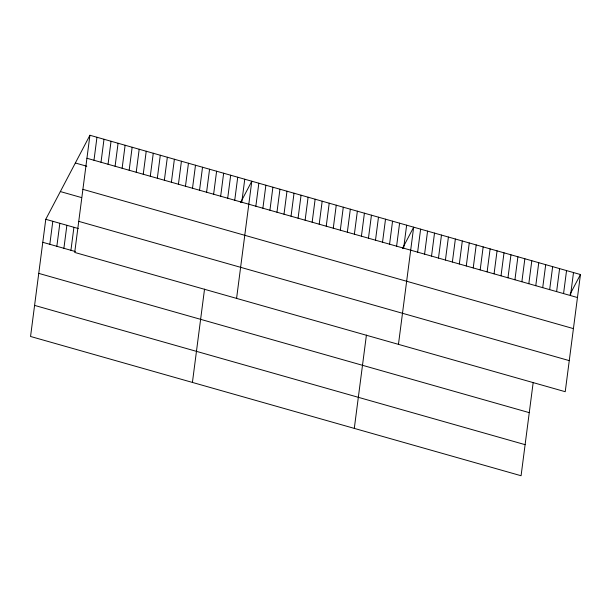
<?xml version="1.0" encoding="UTF-8"?>
<svg xmlns="http://www.w3.org/2000/svg" width="611" height="611" viewBox="0 0 611 611"><rect width="100%" height="100%" fill="white"/><g stroke="black" fill="none" stroke-linecap="round" stroke-linejoin="round"><path stroke-width="0.92" d="M89.924 135.26L74.71 252.435L565.228 391.704L580.45 274.53L89.924 135.26L45.772 219.296L30.55 336.47L521.076 475.74L533.189 382.433M49.819 244.301L52.806 221.297M56.854 246.294L59.847 223.29M63.895 248.295L66.882 225.291M70.929 250.296L73.923 227.292M93.979 160.265L96.966 137.261M101.014 162.259L104 139.255M108.055 164.26L111.042 141.256M115.089 166.261L118.076 143.257M122.131 168.254L125.118 145.25M129.165 170.255L132.152 147.251M136.207 172.249L139.193 149.244M143.241 174.25L146.228 151.245M150.283 176.251L153.269 153.246M157.317 178.244L160.303 155.24M164.359 180.245L167.345 157.241M171.393 182.246L174.379 159.242M178.435 184.239L181.421 161.235M185.469 186.24L188.455 163.236M192.511 188.234L195.497 165.23M199.545 190.235L202.531 167.231M206.587 192.236L209.573 169.232M213.621 194.229L216.607 171.225M192.419 382.433L204.54 289.125M220.663 196.23L223.649 173.226M227.697 198.231L230.683 175.227M234.739 200.225L237.725 177.221M241.773 202.226L244.759 179.222M236.579 298.397L251.801 181.215L240.558 202.608M255.849 206.22L258.835 183.216M262.89 208.221L265.877 185.217M269.925 210.215L272.911 187.21M276.966 212.216L279.953 189.211M284 214.217L286.987 191.212M291.042 216.21L294.028 193.206M298.076 218.211L301.063 195.207M305.118 220.204L308.104 197.2M312.152 222.205L315.139 199.201M319.194 224.206L322.18 201.202M326.228 226.2L329.214 203.196M333.27 228.201L336.256 205.197M340.304 230.202L343.29 207.198M347.346 232.195L350.332 209.191M354.38 234.196L357.366 211.192M361.422 236.19L364.408 213.186M368.456 238.191L371.442 215.187M375.498 240.192L378.484 217.188M354.296 428.387L366.417 335.08M382.532 242.185L385.518 219.181M389.574 244.186L392.56 221.182M396.608 246.187L399.594 223.183M403.65 248.181L406.636 225.176M398.456 344.352L413.67 227.177L402.428 248.57M417.634 252.152L420.62 229.148M424.584 254.13L427.57 231.118M431.534 256.101L434.52 233.096M438.484 258.071L441.47 235.067M445.427 260.042L448.421 237.037M452.377 262.02L455.363 239.016M459.327 263.99L462.313 240.986M466.277 265.961L469.263 242.957M473.227 267.939L476.213 244.935M480.177 269.909L483.164 246.905M487.127 271.88L490.114 248.876M494.07 273.858L497.064 250.854M501.02 275.828L504.006 252.824M507.97 277.799L510.956 254.795M514.92 279.777L517.907 256.773M521.87 281.747L524.857 258.743M528.821 283.718L531.807 260.714M535.771 285.696L538.757 262.692M542.713 287.666L545.707 264.662M549.663 289.637L552.657 266.633M556.613 291.615L559.6 268.611M563.563 293.586L566.55 270.581M570.514 295.556L573.5 272.552M570.04 294.334L580.45 274.53M86.938 158.264L577.464 297.534M75.352 162.992L86.793 166.238M82.905 189.341L573.423 328.611M60.344 191.564L81.454 197.559M78.743 221.358L569.269 360.627M45.772 219.296L78.323 228.537M42.778 242.3L75.329 251.541M38.745 273.377L529.271 412.646M34.583 305.393L525.109 444.663"/></g></svg>
